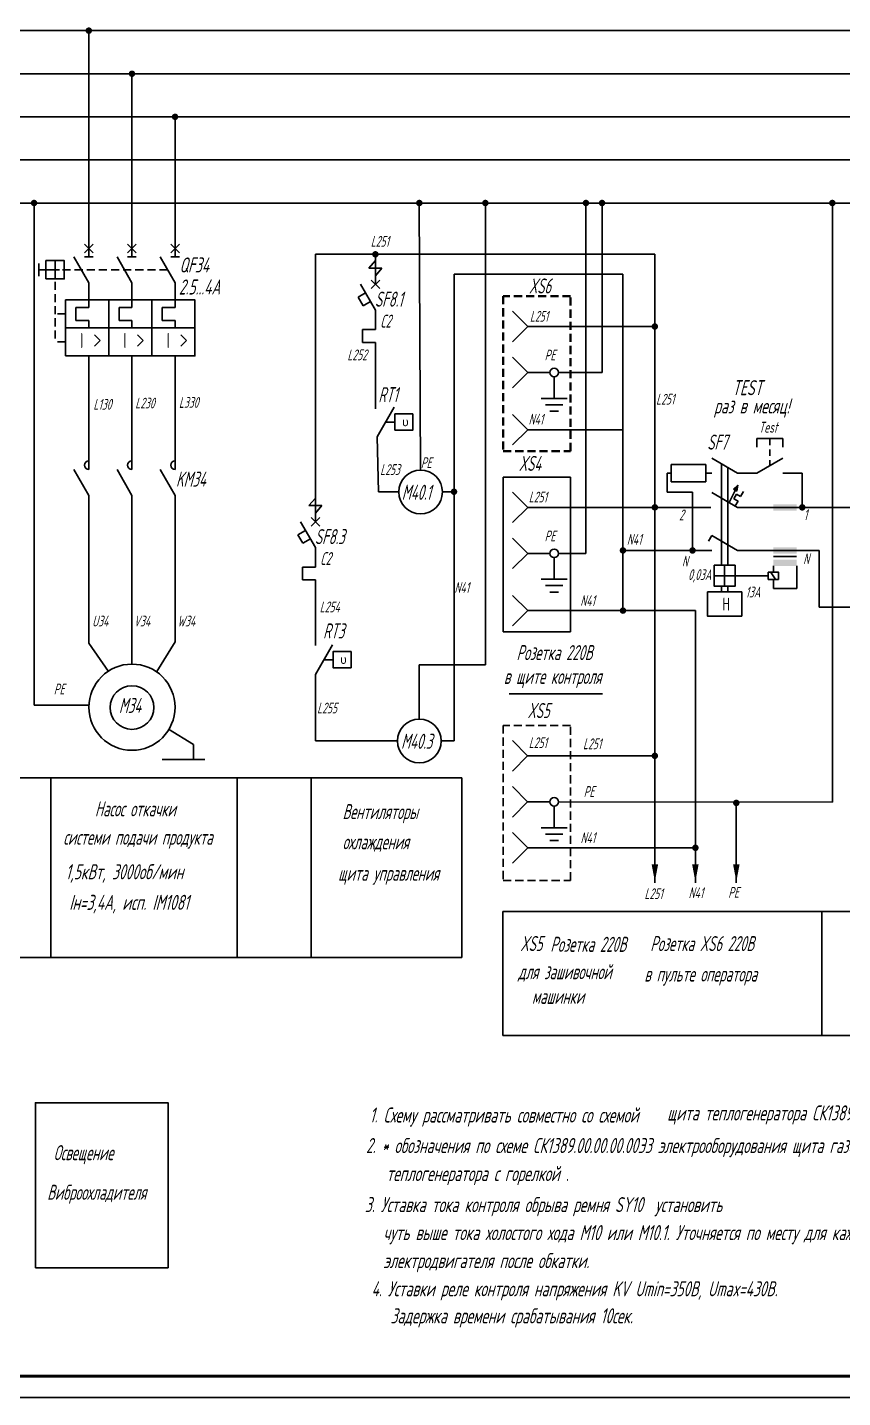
# Model space of a CAD drawing. Header units: millimetres. Extents: x 14016 to 19364, y 4274 to 5404.
# Drawn here: x 16032.9 to 16222.1, y 4273.6 to 4591.6 of the extents above; entities that cross this region are included whole.
import ezdxf

# ---------------------------------------------------------------- set-up
doc = ezdxf.new("R2010")
doc.units = ezdxf.units.MM
doc.header["$LTSCALE"] = 15
for name, pattern in [('CENTER', [2, 1.25, -0.25, 0.25, -0.25]), ('DOT', [0.25, 0, -0.25]), ('HIDDEN2', [0.1875, 0.125, -0.0625]), ('K5LT_BASIC', [0]), ('K5LT_THIN', [0])]:
    doc.linetypes.add(name, pattern=pattern)
for name, color, linetype, lineweight in [('0.35 TEXT', 7, 'Continuous', 35), ('0.4 ТЕКСТ', 7, 'Continuous', 40), ('LWT 0.6', 7, 'Continuous', 50)]:
    doc.layers.add(name, color=color, linetype=linetype, lineweight=lineweight)
doc.layers.add('ОСЕВАЯ', color=7, linetype='CENTER')
doc.layers.add('ШТРИХОВАЯ 2', color=7, linetype='HIDDEN2')
doc.styles.add('33', font='gost.shx', dxfattribs={"width": 0.7, "oblique": 15, "height": 3.5})
doc.styles.add('34', font='gost.shx', dxfattribs={"width": 0.8, "oblique": 15, "height": 3.5})
doc.styles.add('OPIS', font='TXT.SHX', dxfattribs={"height": 1.5})

# ---------------------------------------------------------------- blocks, each defined once
blk = doc.blocks.new('Кнопка НР без фикс лев')
at = {"linetype": 'K5LT_BASIC'}
for p, q in [((10.5, 8), (4.5, 8)), ((4.5, 8), (4.5, 6)), ((10.5, 8), (10.5, 6)), ((10.5, 3.46), (4.5, 0)), ((0, 0), (4.5, 0)), ((10.5, 0), (15, 0))]:
    blk.add_line(p, q, dxfattribs=at)
at = {"linetype": 'K5LT_THIN'}
for p, q in [((7.5, 8), (7.5, 6.5)), ((7.5, 5.5), (7.5, 4)), ((7.5, 3), (7.5, 1.73))]:
    blk.add_line(p, q, dxfattribs=at)
blk = doc.blocks.new('Контактор 3 ф')
at = {"linetype": 'K5LT_BASIC'}
for p, q in [((0, 0), (0, -4.5)), ((10, 0), (10, -4.5)), ((20, 0), (20, -4.5)), ((0, -10.5), (-3.46, -4.5)), ((10, -10.5), (6.54, -4.5)), ((20, -10.5), (16.54, -4.5)), ((0, -10.5), (0, -15)), ((10, -10.5), (10, -15)), ((20, -10.5), (20, -15))]:
    blk.add_line(p, q, dxfattribs=at)
for centre in [(0, -3.5), (10, -3.5), (20, -3.5)]:
    blk.add_arc(centre, 1, 90, 270, dxfattribs=at)
blk = doc.blocks.new('QF+KK')
for p, q in [((0, 0), (0, -7.5)), ((10, 0), (10, -7.5)), ((20, 0), (20, -7.5)), ((-1, -6.54), (1, -4.54)), ((-1, -4.54), (1, -6.54)), ((9, -6.54), (11, -4.54)), ((9, -4.54), (11, -6.54)), ((19, -6.54), (21, -4.54)), ((19, -4.54), (21, -6.54)), ((-11.63, -11.98), (-11.63, -9.02)), ((-7.83, -8.38), (-7.83, -12.62)), ((0, -13.5), (-3.46, -7.5)), ((-1, -7.5), (1, -7.5)), ((10, -13.5), (6.54, -7.5)), ((9, -7.5), (11, -7.5)), ((20, -13.5), (16.54, -7.5)), ((19, -7.5), (21, -7.5)), ((-9.6, -10.5), (-11.63, -10.5)), ((-6.78, -10.5), (-9.95, -10.5)), ((0, -13.5), (0, -18)), ((10, -13.5), (10, -18)), ((20, -13.5), (20, -18)), ((0, -18), (0, -19.25)), ((4.62, -17.5), (4.62, -24)), ((10, -18), (10, -19.25)), ((14.62, -17.5), (14.62, -24)), ((20, -18), (20, -19.25)), ((0, -19.25), (-3, -19.25)), ((-3, -19.25), (-3, -22.25)), ((-3, -22.25), (0, -22.25)), ((0, -22.25), (0, -24)), ((10, -19.25), (7, -19.25)), ((7, -19.25), (7, -22.25)), ((7, -22.25), (10, -22.25)), ((10, -22.25), (10, -24)), ((20, -19.25), (17, -19.25)), ((17, -19.25), (17, -22.25)), ((17, -22.25), (20, -22.25)), ((20, -22.25), (20, -24)), ((4.62, -24), (4.62, -30.5)), ((14.62, -24), (14.62, -30.5)), ((1.29, -25.61), (2.6, -26.93)), ((2.6, -26.93), (1.29, -28.24)), ((11.31, -25.61), (12.63, -26.93)), ((12.63, -26.93), (11.31, -28.24)), ((21.37, -25.61), (22.68, -26.93)), ((22.68, -26.93), (21.37, -28.24)), ((0, -30.5), (0, -38)), ((10, -30.5), (10, -38)), ((20, -30.5), (20, -38))]:
    blk.add_line(p, q)
for points in [[(-9.95, -12.62), (-5.71, -12.62), (-5.71, -8.38), (-9.95, -8.38)], [(-5.38, -24), (24.62, -24), (24.62, -17.5), (-5.38, -17.5)], [(-5.38, -30.5), (24.62, -30.5), (24.62, -24), (-5.38, -24)]]:
    blk.add_lwpolyline(points, close=True)
at = {"layer": 'ШТРИХОВАЯ 2'}
for p, q in [((18.27, -10.5), (-7.83, -10.5)), ((-7.83, -10.5), (-7.83, -27.25)), ((-5.38, -20.75), (-7.83, -20.75)), ((-5.38, -27.25), (-7.83, -27.25))]:
    blk.add_line(p, q, dxfattribs=at)
at = {"layer": '0.35 TEXT', "style": '34', "width": 0.75}
for p in [(-2, -28.65), (8.03, -28.65), (18.08, -28.65)]:
    blk.add_text('I ', height=3.5, dxfattribs=at).set_placement(p)

msp = doc.modelspace()

# ---------------------------------------------------------------- hatches: boundary and pattern name
h = msp.add_hatch(color=256)
h.paths.add_polyline_path([(16197.56, 4483.93), (16197.73, 4485.34), (16197.15, 4484.15)])
h.paths.add_polyline_path([(16197.15, 4484.15), (16197.73, 4485.34), (16196.74, 4484.36)])
for points in [[(16211.44, 4479.44), (16211.44, 4480.9), (16206, 4480.9), (16206, 4479.44)], [(16211.44, 4469.44), (16211.44, 4470.9), (16206, 4470.9), (16206, 4469.44)], [(16211.44, 4466.59), (16211.44, 4468.04), (16206, 4468.04), (16206, 4466.59)]]:
    msp.add_hatch(color=256).paths.add_polyline_path(points)

# ---------------------------------------------------------------- linework, layer by layer
for p, q in [((16345.44, 4590.81, -0.02), (15242.36, 4590.81, -0.02)), ((16455.42, 4590.81, -0.02), (15302.16, 4590.81, -0.02)), ((16047.18, 4545.81, -0.02), (16047.18, 4590.81, -0.02)), ((16345.44, 4580.81, -0.02), (15242.36, 4580.81, -0.02)), ((16455.42, 4580.81, -0.02), (15302.16, 4580.81, -0.02)), ((16057.18, 4545.81, -0.02), (16057.18, 4580.81, -0.02)), ((16345.44, 4570.81, -0.02), (15242.36, 4570.81, -0.02)), ((16455.42, 4570.81, -0.02), (15302.16, 4570.81, -0.02)), ((16067.18, 4545.81, -0.02), (16067.18, 4570.81, -0.02)), ((15242.36, 4560.81, -0.02), (16345.44, 4560.81, -0.02)), ((15302.16, 4560.81, -0.02), (16455.42, 4560.81, -0.02)), ((15242.36, 4550.81, -0.02), (16343.19, 4550.81, -0.02)), ((15312.99, 4550.81, -0.02), (16455.42, 4550.81, -0.02)), ((16034.48, 4434.26, -0.02), (16034.48, 4551.19, -0.02)), ((16124.15, 4488.82, -0.02), (16123.86, 4550.81, -0.02)), ((16139.19, 4443.59, -0.02), (16139.19, 4550.81, -0.02)), ((16162.52, 4469.5, -0.02), (16162.52, 4550.81, -0.02)), ((16166.26, 4511.47, -0.02), (16166.26, 4550.81, -0.02)), ((16219.69, 4411.79, -0.02), (16219.69, 4550.81, -0.02)), ((16047.18, 4545.81, -0.02), (16047.18, 4538.31, -0.02)), ((16057.18, 4545.81, -0.02), (16057.18, 4538.31, -0.02)), ((16067.18, 4545.81, -0.02), (16067.18, 4538.31, -0.02)), ((16099.74, 4538.9, -0.02), (16099.74, 4476.83, -0.02)), ((16113.68, 4538.9, -0.02), (16113.68, 4531.94, -0.02)), ((16178.51, 4538.9, -0.02), (16113.68, 4538.9, -0.02)), ((16178.51, 4393.06, -0.02), (16178.51, 4538.9, -0.02)), ((16112.18, 4535.69, -0.02), (16113.68, 4537.44, -0.02)), ((16115.18, 4535.69, -0.02), (16112.18, 4535.69, -0.02)), ((16113.68, 4533.94, -0.02), (16115.18, 4535.69, -0.02)), ((16113.68, 4525.94, -0.02), (16110.22, 4531.94, -0.02)), ((16112.68, 4532.94, -0.02), (16114.68, 4530.94, -0.02)), ((16112.68, 4530.94, -0.02), (16114.68, 4532.94, -0.02)), ((16131.94, 4455.12, -0.02), (16131.94, 4534.33, -0.02)), ((16131.94, 4534.33, -0.02), (16171.1, 4534.33, -0.02)), ((16171.1, 4534.33, -0.02), (16171.1, 4456.21, -0.02)), ((16111.37, 4529.94, -0.02), (16109.64, 4528.94, -0.02)), ((16110.8, 4526.94, -0.02), (16109.64, 4528.94, -0.02)), ((16112.53, 4527.94, -0.02), (16110.8, 4526.94, -0.02)), ((16113.68, 4525.94, -0.02), (16113.68, 4521.44, -0.02)), ((16149, 4522.14, -0.02), (16145.47, 4525.67, -0.02)), ((16149, 4522.14, -0.02), (16145.47, 4518.6, -0.02)), ((16149, 4522.14, -0.02), (16178.51, 4522.14, -0.02)), ((16113.68, 4521.44, -0.02), (16110.68, 4521.44, -0.02)), ((16110.68, 4521.44, -0.02), (16110.68, 4518.44, -0.02)), ((16110.68, 4518.44, -0.02), (16113.68, 4518.44, -0.02)), ((16113.68, 4518.44, -0.02), (16113.68, 4503.02, -0.02)), ((16047.18, 4515.31, -0.02), (16047.18, 4493.46, -0.02)), ((16057.18, 4515.31, -0.02), (16057.18, 4493.46, -0.02)), ((16067.18, 4515.31, -0.02), (16067.18, 4493.46, -0.02)), ((16149, 4511.47, -0.02), (16145.47, 4515.01, -0.02)), ((16149, 4511.47, -0.02), (16145.47, 4507.93, -0.02)), ((16149, 4511.47, -0.02), (16154.16, 4511.47, -0.02)), ((16155.16, 4510.47, -0.02), (16155.16, 4505.47, -0.02)), ((16156.16, 4511.47, -0.02), (16166.26, 4511.47, -0.02)), ((16155.16, 4505.47, -0.02), (16152.16, 4505.47, -0.02)), ((16155.16, 4503.97, -0.02), (16153.16, 4503.97, -0.02)), ((16155.16, 4505.47, -0.02), (16158.16, 4505.47, -0.02)), ((16155.16, 4503.97, -0.02), (16157.16, 4503.97, -0.02)), ((16116.08, 4499.98, -0.02), (16118.2, 4499.98, -0.02)), ((16149.05, 4498.18, -0.02), (16145.51, 4501.72, -0.02)), ((16155.16, 4502.47, -0.02), (16154.16, 4502.47, -0.02)), ((16155.16, 4502.47, -0.02), (16156.16, 4502.47, -0.02)), ((16149.05, 4498.18, -0.02), (16145.51, 4494.65, -0.02)), ((16149.05, 4498.18, -0.02), (16171.1, 4498.18, -0.02)), ((16197.7, 4488.12, -0.02), (16191.7, 4491.58, -0.02)), ((16193.95, 4490.28, -0.02), (16193.95, 4466.72, -0.02)), ((16158.95, 4487.21, -0.02), (16143.31, 4487.21, -0.02)), ((16143.31, 4487.21, -0.02), (16143.31, 4451.28, -0.02)), ((16158.95, 4451.28, -0.02), (16158.95, 4487.21, -0.02)), ((16182.31, 4488.12, -0.02), (16181.34, 4488.12, -0.02)), ((16181.34, 4488.12, -0.02), (16181.34, 4483.71, -0.02)), ((16190.31, 4488.12, -0.02), (16191.7, 4488.12, -0.02)), ((16195.45, 4489.42, -0.02), (16195.45, 4466.72, -0.02)), ((16212.56, 4488.12, -0.02), (16208.3, 4488.12, -0.02)), ((16212.7, 4480.17, -0.02), (16212.7, 4488.12, -0.02)), ((16195.78, 4481.28, -0.02), (16197.73, 4485.34, -0.02)), ((16197.73, 4485.34, -0.02), (16196.74, 4484.36, -0.02)), ((16196.74, 4484.36, -0.02), (16197.56, 4483.93, -0.02)), ((16197.56, 4483.93, -0.02), (16197.73, 4485.34, -0.02)), ((16098.24, 4480.58, -0.02), (16099.74, 4482.33, -0.02)), ((16119.07, 4483.74, -0.02), (16114.39, 4483.74, -0.02)), ((16132.22, 4483.74, -0.02), (16129.22, 4483.74, -0.02)), ((16149, 4480.17, -0.02), (16145.47, 4483.7, -0.02)), ((16181.34, 4483.71, -0.02), (16187.26, 4483.71, -0.02)), ((16187.26, 4483.71, -0.02), (16187.26, 4470.17, -0.02)), ((16197.7, 4480.17, -0.02), (16191.7, 4483.63, -0.02)), ((16197.46, 4483.23, -0.02), (16196.86, 4482.14, -0.02)), ((16197.81, 4481.62, -0.02), (16196.86, 4482.14, -0.02)), ((16197.15, 4480.49, -0.02), (16197.81, 4481.62, -0.02)), ((16198.41, 4482.71, -0.02), (16197.46, 4483.23, -0.02)), ((16198.41, 4482.71, -0.02), (16199.06, 4483.85, -0.02)), ((16047.18, 4478.42, -0.02), (16047.18, 4448.69, -0.02)), ((16057.18, 4478.43, -0.02), (16057.18, 4443.79, -0.02)), ((16067.18, 4478.46, -0.02), (16067.18, 4448.96, -0.02)), ((16101.24, 4480.58, -0.02), (16098.24, 4480.58, -0.02)), ((16098.74, 4477.83, -0.02), (16100.74, 4475.83, -0.02)), ((16098.74, 4475.83, -0.02), (16100.74, 4477.83, -0.02)), ((16099.74, 4478.83, -0.02), (16101.24, 4480.58, -0.02)), ((16149, 4480.17, -0.02), (16145.47, 4476.63, -0.02)), ((16191.51, 4480.17, -0.02), (16149, 4480.17, -0.02)), ((16189.39, 4480.17, -0.02), (16184.89, 4480.17, -0.02)), ((16215.25, 4480.17, -0.02), (16197.7, 4480.17, -0.02)), ((16226.22, 4480.17, -0.02), (16213.1, 4480.17, -0.02)), ((16215.25, 4480.17, -0.02), (16219.66, 4480.17, -0.02)), ((16097.43, 4474.83, -0.02), (16095.7, 4473.83, -0.02)), ((16099.74, 4470.83, -0.02), (16096.28, 4476.83, -0.02)), ((16096.86, 4471.83, -0.02), (16095.7, 4473.83, -0.02)), ((16098.59, 4472.83, -0.02), (16096.86, 4471.83, -0.02)), ((16149, 4469.5, -0.02), (16145.47, 4473.03, -0.02)), ((16191.7, 4473.63, -0.02), (16190.95, 4472.32, -0.02)), ((16197.7, 4470.17, -0.02), (16191.7, 4473.63, -0.02)), ((16099.74, 4470.83, -0.02), (16099.74, 4466.33, -0.02)), ((16149, 4469.5, -0.02), (16145.47, 4465.96, -0.02)), ((16149, 4469.5, -0.02), (16154.16, 4469.5, -0.02)), ((16155.16, 4468.5, -0.02), (16155.16, 4463.5, -0.02)), ((16156.16, 4469.5, -0.02), (16162.52, 4469.5, -0.02)), ((16171.1, 4470.17, -0.02), (16191.7, 4470.17, -0.02)), ((16189.39, 4470.17, -0.02), (16184.89, 4470.17, -0.02)), ((16215.25, 4470.17, -0.02), (16197.7, 4470.17, -0.02)), ((16211.41, 4468.73, -0.02), (16206.01, 4468.73, -0.02)), ((16215.25, 4470.17, -0.02), (16216.61, 4470.17, -0.02)), ((16216.61, 4470.17, -0.02), (16216.61, 4456.99, -0.02)), ((16099.74, 4466.33, -0.02), (16096.74, 4466.33, -0.02)), ((16096.74, 4466.33, -0.02), (16096.74, 4463.33, -0.02)), ((16131.94, 4425.96, -0.02), (16131.94, 4467.1, -0.02)), ((16194.7, 4466.72, -0.02), (16194.7, 4461.88, -0.02)), ((16206.39, 4463.62, -0.02), (16205.51, 4464.99, -0.02)), ((16206.01, 4466.59, -0.02), (16206.01, 4465.15, -0.02)), ((16211.44, 4466.59, -0.02), (16211.44, 4461.35, -0.02)), ((16096.74, 4463.33, -0.02), (16099.74, 4463.33, -0.02)), ((16099.74, 4463.33, -0.02), (16099.74, 4448.11, -0.02)), ((16155.16, 4463.5, -0.02), (16152.16, 4463.5, -0.02)), ((16155.16, 4462, -0.02), (16153.16, 4462, -0.02)), ((16155.16, 4463.5, -0.02), (16158.16, 4463.5, -0.02)), ((16155.16, 4462, -0.02), (16157.16, 4462, -0.02)), ((16197.12, 4464.3, -0.02), (16192.28, 4464.3, -0.02)), ((16193.95, 4461.88, -0.02), (16193.95, 4460.56, -0.02)), ((16195.45, 4461.88, -0.02), (16195.45, 4460.56, -0.02)), ((16204.83, 4464.3, -0.02), (16197.12, 4464.3, -0.02)), ((16206.01, 4461.35, -0.02), (16206.01, 4463.44, -0.02)), ((16149.05, 4456.21, -0.02), (16145.51, 4459.75, -0.02)), ((16155.16, 4460.5, -0.02), (16154.16, 4460.5, -0.02)), ((16155.16, 4460.5, -0.02), (16156.16, 4460.5, -0.02)), ((16211.44, 4461.35, -0.02), (16206.01, 4461.35, -0.02)), ((16149.05, 4456.21, -0.02), (16145.51, 4452.68, -0.02)), ((16149.05, 4456.21, -0.02), (16187.91, 4456.21, -0.02)), ((16187.91, 4401.16, -0.02), (16187.91, 4456.21, -0.02)), ((16187.91, 4393.06, -0.02), (16187.91, 4456.21, -0.02)), ((16280.59, 4456.99, -0.02), (16216.61, 4456.99, -0.02)), ((16067.18, 4448.96, -0.02), (16062.93, 4442.09, -0.02)), ((16143.31, 4451.28, -0.02), (16158.95, 4451.28, -0.02)), ((16047.18, 4448.69, -0.02), (16051.77, 4442.08, -0.02)), ((16101.71, 4444.82, -0.02), (16103.83, 4444.82, -0.02)), ((16123.86, 4431.03, -0.02), (16123.86, 4443.59, -0.02)), ((16123.86, 4443.59, -0.02), (16139.19, 4443.59, -0.02)), ((16144.67, 4436.89, -0.02), (16166.38, 4436.89, -0.02)), ((16047.17, 4434.26, -0.02), (16034.48, 4434.26, -0.02)), ((16118.79, 4425.96, -0.02), (16099.74, 4425.96, -0.02)), ((16131.94, 4425.96, -0.02), (16128.94, 4425.96, -0.02)), ((16148.97, 4422.5, -0.02), (16145.44, 4426.03, -0.02)), ((16148.97, 4422.5, -0.02), (16145.44, 4418.96, -0.02)), ((16178.51, 4422.5, -0.02), (16148.97, 4422.5, -0.02)), ((16133.71, 4417.38, -0.02), (15247.49, 4417.38, -0.02)), ((16038.36, 4417.38, -0.02), (16038.36, 4375.72, -0.02)), ((16081.57, 4417.38, -0.02), (16081.57, 4375.72, -0.02)), ((16098.78, 4417.38, -0.02), (16098.78, 4375.72, -0.02)), ((16133.71, 4417.38, -0.02), (16133.71, 4375.72, -0.02)), ((16148.97, 4411.83, -0.02), (16145.44, 4415.37, -0.02)), ((16148.97, 4411.83, -0.02), (16145.44, 4408.29, -0.02)), ((16148.97, 4411.83, -0.02), (16154.14, 4411.83, -0.02)), ((16155.14, 4410.83, -0.02), (16155.14, 4405.83, -0.02)), ((16156.14, 4411.83, -0.02), (16219.69, 4411.79, -0.02)), ((16197.41, 4411.81, -0.02), (16197.41, 4393.06, -0.02)), ((16149.02, 4401.16, -0.02), (16145.48, 4404.7, -0.02)), ((16155.14, 4405.83, -0.02), (16152.14, 4405.83, -0.02)), ((16155.14, 4405.83, -0.02), (16158.14, 4405.83, -0.02)), ((16155.14, 4404.33, -0.02), (16153.14, 4404.33, -0.02)), ((16155.14, 4402.83, -0.02), (16154.14, 4402.83, -0.02)), ((16155.14, 4404.33, -0.02), (16157.14, 4404.33, -0.02)), ((16155.14, 4402.83, -0.02), (16156.14, 4402.83, -0.02)), ((16149.02, 4401.16, -0.02), (16145.48, 4397.63, -0.02)), ((16149.02, 4401.16, -0.02), (16187.91, 4401.16, -0.02)), ((16143.2, 4357.57, -0.02), (16143.2, 4386.39, -0.02)), ((16250.94, 4386.39, -0.02), (16143.2, 4386.39, -0.02)), ((16217.27, 4386.39, -0.02), (16217.27, 4357.57, -0.02)), ((16133.71, 4375.72, -0.02), (15247.49, 4375.72, -0.02)), ((16143.2, 4357.57, -0.02), (16250.94, 4357.57, -0.02)), ((15216, 4273.56, -0.02), (16477, 4273.56, -0.02))]:
    msp.add_line(p, q)
at = {"linetype": 'Continuous'}
for p, q in [((16065.68, 4428.67, -0.02), (16071.43, 4425.15, -0.02)), ((16071.43, 4425.15, -0.02), (16071.43, 4421.64, -0.02)), ((16064.21, 4421.64, -0.02), (16074.08, 4421.64, -0.02))]:
    msp.add_line(p, q, dxfattribs=at)
at = {"const_width": 0.75, "elevation": -0.02}
for points in [[(16046.8, 4590.81, 1), (16047.55, 4590.81, 1)], [(16056.81, 4580.81, 1), (16057.56, 4580.81, 1)], [(16066.81, 4570.81, 1), (16067.56, 4570.81, 1)], [(16034.1, 4550.81, 1), (16034.85, 4550.81, 1)], [(16123.49, 4550.81, 1), (16124.24, 4550.81, 1)], [(16138.81, 4550.81, 1), (16139.56, 4550.81, 1)], [(16162.14, 4550.81, 1), (16162.89, 4550.81, 1)], [(16165.88, 4550.81, 1), (16166.63, 4550.81, 1)], [(16219.31, 4550.81, 1), (16220.06, 4550.81, 1)], [(16113.3, 4538.9, 1), (16114.05, 4538.9, 1)], [(16178.13, 4522.14, 1), (16178.88, 4522.14, 1)], [(16131.53, 4483.8, 1), (16132.28, 4483.8, 1)], [(16178.13, 4480.17, 1), (16178.88, 4480.17, 1)], [(16213.08, 4480.17, 1), (16212.33, 4480.17, 1)], [(16170.73, 4470.17, 1), (16171.48, 4470.17, 1)], [(16187.63, 4470.17, 1), (16186.88, 4470.17, 1)], [(16170.73, 4456.21, 1), (16171.48, 4456.21, 1)], [(16178.13, 4422.5, 1), (16178.88, 4422.5, 1)], [(16197.03, 4411.59, 1), (16197.78, 4411.59, 1)], [(16187.54, 4401.16, 1), (16188.29, 4401.16, 1)]]:
    msp.add_lwpolyline(points, format="xyb", close=True, dxfattribs=at)
at = {"elevation": -0.02}
for points in [[(16122.38, 4501.85), (16118.2, 4501.85), (16118.2, 4498.11), (16122.38, 4498.11)], [(16182.31, 4490.12), (16182.31, 4486.12), (16190.31, 4486.12), (16190.31, 4490.12)], [(16192.28, 4466.72), (16192.28, 4461.88), (16197.12, 4461.88), (16197.12, 4466.72)], [(16204.83, 4465.15), (16204.83, 4463.44), (16207.19, 4463.44), (16207.19, 4465.15)], [(16190.72, 4460.56), (16190.72, 4454.94), (16198.68, 4454.94), (16198.68, 4460.56)], [(16108.01, 4446.7), (16103.83, 4446.7), (16103.83, 4442.95), (16108.01, 4442.95)], [(16034.77, 4303.71), (16065.56, 4303.71), (16065.56, 4341.99), (16034.77, 4341.99)]]:
    msp.add_lwpolyline(points, close=True, dxfattribs=at)
for points in [[(16178.51, 4397.3, 1.5, 0, 0), (16178.51, 4393.3, 0, 0, 0)], [(16187.91, 4397.3, 1.5, 0, 0), (16187.91, 4393.3, 0, 0, 0)], [(16197.41, 4397.3, 1.5, 0, 0), (16197.41, 4393.3, 0, 0, 0)]]:
    msp.add_lwpolyline(points, format="xyseb", dxfattribs=at)
for centre, radius in [((16155.16, 4511.47, -0.02), 1), ((16124.15, 4483.74, -0.02), 5.07), ((16155.16, 4469.5, -0.02), 1), ((16057.18, 4433.79, -0.02), 10), ((16057.18, 4433.72, -0.02), 5.07), ((16123.86, 4425.96, -0.02), 5.07), ((16123.86, 4425.96, -0.02), 5.07), ((16155.14, 4411.83, -0.02), 1)]:
    msp.add_circle(centre, radius)
for centre, start, end in [((16047.18, 4590.64, -0.02), 0, 180), ((16047.18, 4590.64, -0.02), 180, 0), ((16057.25, 4580.64, -0.02), 0, 180), ((16057.25, 4580.64, -0.02), 180, 0), ((16067.32, 4570.64, -0.02), 0, 180), ((16067.32, 4570.64, -0.02), 180, 0), ((16123.86, 4550.81, -0.02), 0, 180), ((16123.86, 4550.81, -0.02), 180, 0), ((16162.52, 4550.81, -0.02), 0, 180), ((16162.52, 4550.81, -0.02), 180, 0), ((16166.26, 4550.81, -0.02), 0, 180), ((16166.26, 4550.81, -0.02), 180, 0), ((16219.69, 4550.81, -0.02), 0, 180), ((16219.69, 4550.81, -0.02), 180, 0), ((16113.68, 4538.9, -0.02), 0, 180), ((16113.68, 4538.9, -0.02), 180, 0), ((16178.51, 4480.17, -0.02), 0, 180), ((16178.51, 4480.17, -0.02), 0, 180), ((16178.51, 4480.17, -0.02), 180, 0), ((16178.51, 4480.17, -0.02), 180, 0)]:
    msp.add_arc(centre, 0.375, start, end)
at = {"layer": '0.4 ТЕКСТ', "linetype": 'HIDDEN2'}
for p, q in [((16158.95, 4529.19, -0.02), (16143.31, 4529.19, -0.02)), ((16143.31, 4529.19, -0.02), (16143.31, 4493.25, -0.02)), ((16158.95, 4493.25, -0.02), (16158.95, 4529.19, -0.02)), ((16143.31, 4493.25, -0.02), (16158.95, 4493.25, -0.02))]:
    msp.add_line(p, q, dxfattribs=at)
at = {"layer": 'LWT 0.6'}
msp.add_line((16472, 4278.56, -0.02), (15236, 4278.56, -0.02), dxfattribs=at)
at = {"layer": 'ОСЕВАЯ'}
for p, q in [((16099.74, 4538.9, -0.02), (16113.68, 4538.9, -0.02)), ((16118.04, 4503.39, -0.02), (16114.11, 4496.57, -0.02)), ((16114.11, 4496.57, -0.02), (16114.39, 4483.74, -0.02)), ((16103.68, 4448.23, -0.02), (16099.74, 4441.42, -0.02)), ((16099.74, 4441.42, -0.02), (16099.74, 4425.96, -0.02))]:
    msp.add_line(p, q, dxfattribs=at)
at = {"layer": 'ШТРИХОВАЯ 2'}
for p, q in [((16158.92, 4429.54, -0.02), (16143.31, 4429.54, -0.02)), ((16143.31, 4429.54, -0.02), (16143.31, 4393.61, -0.02)), ((16158.92, 4393.61, -0.02), (16158.92, 4429.54, -0.02)), ((16143.31, 4393.61, -0.02), (16158.92, 4393.61, -0.02))]:
    msp.add_line(p, q, dxfattribs=at)

# ---------------------------------------------------------------- block references
for name, p in [('QF+KK', (16047.18, 4545.81, -0.02)), ('Контактор 3 ф', (16047.18, 4493.46, -0.02)), ('Кнопка НР без фикс лев', (16197.7, 4488.12, -0.02))]:
    msp.add_blockref(name, p)

# ---------------------------------------------------------------- texts
at = {"linetype": 'DOT', "char_height": 2, "width": 1.7, "attachment_point": 3, "style": 'OPIS'}
for insert in [(16121.36, 4501.02, -0.02), (16106.99, 4445.86, -0.02)]:
    msp.add_mtext('\\fSymbol|b0|i0|c238|p0;u', dxfattribs=dict(at, insert=insert))
at = {"layer": '0.35 TEXT', "oblique": 15}
for s, height, style, width, p in [('L251', 2.5, '33', 0.8, (16112.58, 4540.66, -0.02)), ('QF34', 3.5, '34', 0.8, (16068.2, 4534.68, -0.02)), ('2.5...4A', 3.5, '34', 0.8, (16068.06, 4529.57, -0.02)), ('XS6', 3.5, '34', 0.75, (16149.29, 4529.81, -0.02)), ('SF8.1', 3.5, '34', 0.75, (16113.54, 4526.74, -0.02)), ('L251', 2.5, '33', 0.8, (16149.51, 4523.27, -0.02)), ('С2', 3, '33', 0.75, (16114.82, 4521.9, -0.02)), ('L252', 2.5, '33', 0.8, (16107.17, 4514.32, -0.02)), ('PE', 2.5, '33', 0.8, (16152.93, 4514.25, -0.02)), ('TEST', 3.5, '33', 0.8, (16196.45, 4506.2, -0.02)), ('RT1', 3.5, '34', 0.75, (16114.35, 4504.58, -0.02)), ('L251', 2.5, '33', 0.8, (16178.8, 4504.03, -0.02)), ('L130', 2.5, '33', 0.8, (16048.23, 4502.84, -0.02)), ('L230', 2.5, '33', 0.8, (16057.94, 4503.12, -0.02)), ('L330', 2.5, '33', 0.8, (16068.08, 4503.27, -0.02)), ('раз в месяц!', 3.5, '33', 0.8, (16192.23, 4501.96, -0.02)), ('N41', 2.5, '33', 0.8, (16149.2, 4499.38, -0.02)), ('Test', 2.5, '33', 0.8, (16202.6, 4497.52, -0.02)), ('SF7', 3.5, '34', 0.75, (16190.65, 4493.56, -0.02)), ('PE', 2.5, '33', 0.8, (16124.22, 4489.3, -0.02)), ('XS4', 3.5, '34', 0.75, (16146.94, 4488.63, -0.02)), ('KM34', 3.5, '34', 0.75, (16067.41, 4484.98, -0.02)), ('L253', 2.5, '33', 0.8, (16114.78, 4487.7, -0.02)), ('M40.1', 3.5, '34', 0.75, (16119.79, 4481.93, -0.02)), ('L251', 2.5, '33', 0.8, (16149.24, 4481.31, -0.02)), ('2', 2.5, '33', 0.8, (16184.13, 4477.18, -0.02)), ('1', 2.5, '33', 0.8, (16213.06, 4477.22, -0.02)), ('SF8.3', 3.5, '34', 0.75, (16099.61, 4471.63, -0.02)), ('PE', 2.5, '33', 0.8, (16152.93, 4472.28, -0.02)), ('N41', 2.5, '33', 0.8, (16172.02, 4471.5, -0.02)), ('С2', 3, '33', 0.75, (16100.88, 4466.79, -0.02)), ('N', 2.5, '33', 0.8, (16184.79, 4466.43, -0.02)), ('N', 2.5, '33', 0.8, (16212.92, 4467, -0.02)), (' 0,03А', 2.5, '33', 0.8, (16185.2, 4463.32, -0.02)), ('N41', 2.5, '33', 0.8, (16132.01, 4460.32, -0.02)), ('13А', 2.5, '33', 0.8, (16199.55, 4459.28, -0.02)), ('N41', 2.5, '33', 0.8, (16161.2, 4457.28, -0.02)), ('L254', 2.5, '33', 0.8, (16100.74, 4455.81, -0.02)), ('U34', 2.5, '33', 0.8, (16047.95, 4452.52, -0.02)), ('V34', 2.5, '33', 0.8, (16057.6, 4452.52, -0.02)), ('W34', 2.5, '33', 0.8, (16067.71, 4452.52, -0.02)), ('RT3', 3.5, '34', 0.75, (16101.53, 4449.74, -0.02)), ('Розетка 220В', 3.5, '34', 0.75, (16146.4, 4444.71, -0.02)), ('в щите контроля', 3.5, '34', 0.75, (16143.47, 4439.19, -0.02)), ('PE', 2.5, '33', 0.8, (16039.05, 4436.75, -0.02)), ('M34', 3.5, '34', 0.75, (16054.16, 4432.45, -0.02)), ('L255', 2.5, '33', 0.8, (16100.15, 4432.35, -0.02)), ('XS5', 3.5, '34', 0.75, (16148.95, 4431.26, -0.02)), ('M40.3', 3.5, '34', 0.75, (16119.63, 4424.14, -0.02)), ('L251', 2.5, '33', 0.8, (16149.24, 4424.29, -0.02)), ('L251', 2.5, '33', 0.8, (16161.84, 4424.05, -0.02)), ('PE', 2.5, '33', 0.8, (16162, 4412.97, -0.02)), ('Насос откачки ', 3.5, '34', 0.75, (16048.59, 4408.46, -0.04)), ('Вентиляторы ', 3.5, '34', 0.75, (16106.05, 4407.81, -0.02)), ('N41', 2.5, '33', 0.8, (16161.26, 4402.25, -0.02)), ('системи подачи продукта', 3.5, '34', 0.75, (16041.26, 4401.88, -0.04)), ('охлаждения', 3.5, '34', 0.75, (16106.05, 4400.81, -0.02)), ('1,5кВт, 3000об/мин', 3.5, '34', 0.8, (16041.79, 4393.85, -0.02)), ('щита управления', 3.5, '34', 0.75, (16105.02, 4393.52, -0.02)), ('L251', 2.5, '33', 0.8, (16176.09, 4389.25, -0.02)), ('N41', 2.5, '33', 0.8, (16186.33, 4389.47, -0.02)), ('PE', 2.5, '33', 0.8, (16195.53, 4389.55, -0.02)), ('Iн=3,4А, исп. IM1081', 3.5, '34', 0.8, (16042.64, 4386.75, -0.02)), ('XS5', 3.5, '34', 0.75, (16147.29, 4377.19, -0.02)), ('Розетка 220В', 3.5, '34', 0.75, (16154.25, 4377.01, -0.02)), ('Розетка XS6 220В', 3.5, '34', 0.75, (16177.44, 4377.18, -0.02)), ('для зашивочной', 3.5, '34', 0.75, (16146.77, 4370.65, -0.02)), ('в пульте оператора', 3.5, '34', 0.75, (16176.08, 4370.12, -0.02)), ('машинки', 3.5, '34', 0.75, (16149.99, 4364.94, -0.02)), ('1. Схему рассматривать совместно со схемой ', 3.5, '34', 0.8, (16112.33, 4337.39, -0.02)), ('щита теплогенератора СК1389.00.00.00.00Э3.', 3.5, '34', 0.8, (16181.37, 4337.88, -0.02)), ('Освещение', 3.5, '34', 0.75, (16039.01, 4328.65, -0.02)), ('2. * обозначения по схеме СК1389.00.00.00.00Э3 электрооборудования щита газового', 3.5, '34', 0.8, (16111.48, 4330.31, -0.02)), ('   теплогенератора с горелкой .', 3.5, '34', 0.8, (16111.92, 4323.81, -0.02)), ('Виброохладителя', 3.5, '34', 0.75, (16037.52, 4319.46, -0.02)), ('3. Уставка тока контроля обрыва ремня SY10  установить  ', 3.5, '34', 0.8, (16111.22, 4316.6, -0.02)), ('   чуть выше тока холостого хода М10 или M10.1. Уточняется по месту для каждого', 3.5, '34', 0.8, (16111.22, 4310.1, -0.02)), ('   электродвигателя после обкатки.', 3.5, '34', 0.8, (16111.22, 4303.6, -0.02)), ('4. Уставки реле контроля напряжения KV Umin=350B, Umax=430B. ', 3.5, '34', 0.8, (16112.76, 4297.07, -0.02)), ('    Задержка времени срабатывания 10сек.', 3.5, '34', 0.8, (16111.44, 4290.79, -0.02))]:
    msp.add_text(s, height=height, dxfattribs=dict(at, style=style, width=width)).set_placement(p)
at = {"layer": '0.35 TEXT', "style": '33', "width": 0.8}
msp.add_text('H', height=3, dxfattribs=at).set_placement((16194.22, 4456.21, -0.02))

doc.saveas('drawing.dxf')
